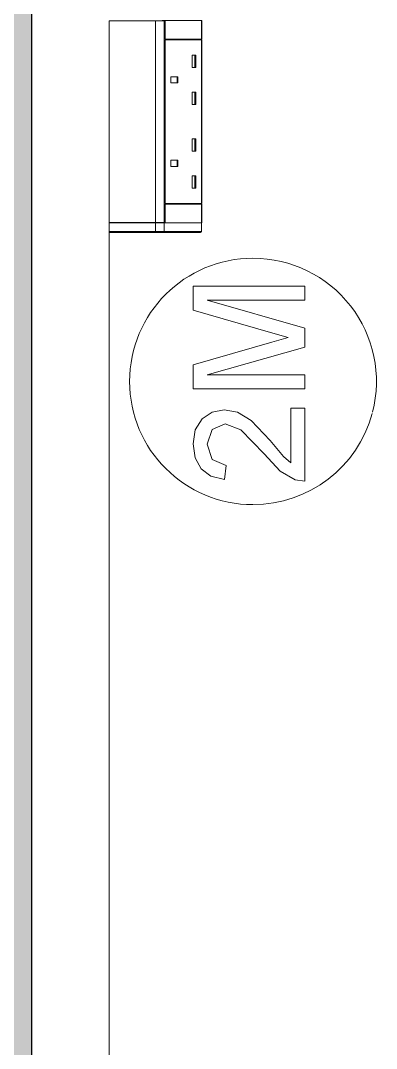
# Model space of a CAD drawing. Header units: millimetres. Extents: x 79795 to 317870, y -36033 to 97293.
# Drawn here: x 167772 to 168060, y 16646 to 17480 of the extents above; entities that cross this region are included whole.
import ezdxf

# ---------------------------------------------------------------- set-up
doc = ezdxf.new("R2010")
doc.units = ezdxf.units.MM
doc.header["$MEASUREMENT"] = 0
for name, color, linetype, lineweight in [('CSM-STL-XX-ZZ-M3-A-XXXX-00001_detached _19_04_21__rvt-1-Level 4$0$A-WALL-PATT', 7, 'CONTINUOUS', 9), ('CSM-STL-XX-ZZ-M3-A-XXXX-00001_detached _19_04_21__rvt-1-Level 4$0$I-WALL', 7, 'CONTINUOUS', 9), ('I-FURN', 8, 'CONTINUOUS', 9)]:
    doc.layers.add(name, color=color, linetype=linetype, lineweight=lineweight)

msp = doc.modelspace()

# ---------------------------------------------------------------- hatches: boundary and pattern name
at = {"layer": 'CSM-STL-XX-ZZ-M3-A-XXXX-00001_detached _19_04_21__rvt-1-Level 4$0$A-WALL-PATT'}
msp.add_hatch(color=256, dxfattribs=at).paths.add_polyline_path([(167780.83, 15707.33), (167780.83, 26805.33), (167678.83, 26805.33), (167678.83, 15707.33)], flags=0)

# ---------------------------------------------------------------- linework, layer by layer
at = {"layer": 'CSM-STL-XX-ZZ-M3-A-XXXX-00001_detached _19_04_21__rvt-1-Level 4$0$I-WALL', "lineweight": 30}
msp.add_line((167780.83, 15707.33), (167780.83, 19407.33), dxfattribs=at)
at = {"layer": 'I-FURN'}
for p, q in [((167843.68, 17480.18), (167843.68, 17316.28)), ((167843.69, 17316.28), (167843.69, 17480.18)), ((167881.15, 17480.18), (167843.69, 17480.18)), ((167881.15, 17316.28), (167881.15, 17480.18)), ((167888.07, 17480.18), (167881.15, 17480.18)), ((167888.9, 17480.24), (167886.44, 17480.24)), ((167888.07, 17316.28), (167888.07, 17480.18)), ((167888.07, 17480.18), (167888.7, 17480.18)), ((167888.7, 17480.18), (167888.7, 17465.24)), ((167888.9, 17465.24), (167888.9, 17480.24)), ((167888.9, 17480.24), (167918.73, 17480.24)), ((167918.53, 17316.28), (167918.53, 17480.18)), ((167918.73, 17480.24), (167918.73, 17465.24)), ((167888.7, 17464.74), (167888.7, 17331.74)), ((167918.73, 17465.24), (167888.9, 17465.24)), ((167888.9, 17331.74), (167888.9, 17464.74)), ((167918.73, 17464.74), (167888.9, 17464.74)), ((167918.35, 17465.24), (167918.35, 17464.74)), ((167918.73, 17464.74), (167918.73, 17331.74)), ((167913.7, 17452.13), (167910.83, 17452.13)), ((167910.83, 17442.13), (167910.83, 17452.13)), ((167912.96, 17442.13), (167912.96, 17452.13)), ((167913.7, 17442.13), (167913.7, 17452.13)), ((167899.36, 17434.63), (167893.63, 17434.63)), ((167893.63, 17429.63), (167893.63, 17434.63)), ((167898.62, 17429.63), (167898.62, 17434.63)), ((167899.36, 17429.63), (167899.36, 17434.63)), ((167913.7, 17442.13), (167910.83, 17442.13)), ((167899.36, 17429.63), (167893.63, 17429.63)), ((167913.7, 17422.13), (167910.83, 17422.13)), ((167910.83, 17412.13), (167910.83, 17422.13)), ((167912.96, 17412.13), (167912.96, 17422.13)), ((167913.7, 17412.13), (167913.7, 17422.13)), ((167913.7, 17412.13), (167910.83, 17412.13)), ((167913.7, 17384.35), (167910.83, 17384.35)), ((167910.83, 17374.35), (167910.83, 17384.35)), ((167912.96, 17374.35), (167912.96, 17384.35)), ((167913.7, 17374.35), (167913.7, 17384.35)), ((167913.7, 17374.35), (167910.83, 17374.35)), ((167893.63, 17366.85), (167893.63, 17361.85)), ((167899.36, 17366.85), (167893.63, 17366.85)), ((167893.63, 17361.85), (167899.36, 17361.85)), ((167898.62, 17361.85), (167898.62, 17366.85)), ((167899.36, 17361.85), (167899.36, 17366.85)), ((167913.7, 17354.35), (167910.83, 17354.35)), ((167910.83, 17344.35), (167910.83, 17354.35)), ((167912.96, 17344.35), (167912.96, 17354.35)), ((167913.7, 17344.35), (167913.7, 17354.35)), ((167913.7, 17344.35), (167910.83, 17344.35)), ((167888.7, 17331.24), (167888.7, 17316.28)), ((167918.73, 17331.74), (167888.9, 17331.74)), ((167888.9, 17316.24), (167888.9, 17331.24)), ((167888.9, 17331.24), (167918.73, 17331.24)), ((167918.35, 17331.74), (167918.35, 17331.24)), ((167918.73, 17331.24), (167918.73, 17316.24)), ((167843.68, 17316.18), (167843.68, 17309.18)), ((167843.69, 17316.28), (167881.15, 17316.28)), ((167843.69, 17309.18), (167843.69, 17316.18)), ((167881.15, 17316.18), (167843.69, 17316.18)), ((167881.15, 17316.28), (167888.07, 17316.28)), ((167881.15, 17309.18), (167881.15, 17316.18)), ((167888.07, 17316.18), (167881.15, 17316.18)), ((167888.7, 17316.28), (167888.07, 17316.28)), ((167888.07, 17309.18), (167888.07, 17316.18)), ((167918.35, 17316.18), (167888.07, 17316.18)), ((167918.73, 17316.24), (167888.9, 17316.24)), ((167918.35, 17309.18), (167918.35, 17316.18)), ((167918.53, 17316.18), (167918.35, 17316.18)), ((167918.53, 17309.18), (167918.53, 17316.18)), ((167918.53, 17309.18), (167918.53, 17316.18)), ((167918.53, 17316.18), (167918.53, 17309.18)), ((167843.69, 17309.18), (167843.69, 16432.73)), ((167843.69, 16432.73), (167843.69, 17309.18)), ((167881.15, 17309.18), (167843.69, 17309.18)), ((167848.68, 17308.18), (167844.69, 17308.18)), ((167844.69, 17308.18), (167881.71, 17308.18)), ((167848.68, 17308.18), (167848.68, 17309.18)), ((167887.25, 17308.18), (167848.68, 17308.18)), ((167888.07, 17309.18), (167881.15, 17309.18)), ((167881.71, 17308.18), (167887.25, 17308.18)), ((167887.25, 17308.18), (167917.53, 17308.18)), ((167887.25, 17308.18), (167917.53, 17308.18)), ((167918.35, 17309.18), (167888.07, 17309.18)), ((167918.19, 17308.43), (167918.16, 17308.41)), ((167918.53, 17309.18), (167918.35, 17309.18)), ((168002.02, 17264.67), (167911.61, 17264.67)), ((167911.61, 17264.67), (167911.61, 17245.22)), ((168002.02, 17253.37), (168002.02, 17264.67)), ((168002.02, 17230.65), (167922.91, 17253.37)), ((167922.91, 17253.37), (168002.02, 17253.37)), ((167911.61, 17245.22), (167974.23, 17227.03)), ((167974.23, 17227.03), (167988.65, 17223)), ((168002.02, 17215.34), (168002.02, 17230.65)), ((167975.34, 17219.26), (167911.61, 17200.77)), ((167988.65, 17223), (167975.34, 17219.26)), ((167922.91, 17192.62), (168002.02, 17215.34)), ((167911.61, 17200.77), (167911.61, 17181.32)), ((168002.02, 17192.62), (167922.91, 17192.62)), ((168002.02, 17181.32), (168002.02, 17192.62)), ((167911.61, 17181.32), (168002.02, 17181.32)), ((167926.96, 17162.51), (167918.85, 17156.92)), ((167936.82, 17164.37), (167926.96, 17162.51)), ((167947.54, 17162.36), (167936.82, 17164.37)), ((167958.62, 17155.68), (167947.54, 17162.36)), ((167990.72, 17165.78), (167990.72, 17121.39)), ((168002.02, 17165.78), (167990.72, 17165.78)), ((168002.02, 17106.45), (168002.02, 17165.78)), ((167918.85, 17156.92), (167913.42, 17148.14)), ((167927.14, 17148.47), (167937.5, 17153.07)), ((167937.5, 17153.07), (167950.31, 17148.19)), ((167974.1, 17139.49), (167958.62, 17155.68)), ((167913.42, 17148.14), (167911.61, 17136.69)), ((167922.91, 17136.45), (167927.14, 17148.47)), ((167950.31, 17148.19), (167969.13, 17128.68)), ((167911.61, 17136.69), (167913.24, 17125.33)), ((167927.04, 17123.92), (167922.91, 17136.45)), ((167984.97, 17126.49), (167974.1, 17139.49)), ((167969.13, 17128.68), (167982.24, 17114.53)), ((167990.72, 17121.39), (167984.97, 17126.49)), ((167913.24, 17125.33), (167918.12, 17116.53)), ((167938.45, 17119.16), (167927.04, 17123.92)), ((167937.04, 17107.86), (167938.45, 17119.16)), ((167918.12, 17116.53), (167926.11, 17110.6)), ((167926.11, 17110.6), (167937.04, 17107.86)), ((167982.24, 17114.53), (167994.23, 17107.66)), ((167994.23, 17107.66), (168002.02, 17106.45))]:
    msp.add_line(p, q, dxfattribs=at)
at = {"layer": 'I-FURN', "flags": 128}
for points in [[(167844.68, 17308.18), (167844.64, 17308.18), (167844.6, 17308.18), (167844.56, 17308.19), (167844.52, 17308.19), (167844.48, 17308.2), (167844.44, 17308.21), (167844.4, 17308.22), (167844.37, 17308.23), (167844.33, 17308.24), (167844.29, 17308.26), (167844.25, 17308.27), (167844.22, 17308.29), (167844.18, 17308.31), (167844.15, 17308.33), (167844.12, 17308.35), (167844.08, 17308.38), (167844.05, 17308.4), (167844.02, 17308.43), (167843.99, 17308.45), (167843.96, 17308.48), (167843.94, 17308.51), (167843.91, 17308.54), (167843.88, 17308.57), (167843.86, 17308.61), (167843.84, 17308.64), (167843.82, 17308.67), (167843.8, 17308.71), (167843.78, 17308.74), (167843.76, 17308.78), (167843.75, 17308.82), (167843.73, 17308.85), (167843.72, 17308.89), (167843.71, 17308.93), (167843.7, 17308.97), (167843.69, 17309.01), (167843.69, 17309.05), (167843.68, 17309.09), (167843.68, 17309.13), (167843.68, 17309.17), (167843.68, 17309.18)], [(167848.68, 17308.18), (167848.52, 17308.18), (167848.36, 17308.18), (167848.2, 17308.18), (167848.04, 17308.18), (167847.89, 17308.18), (167847.73, 17308.18), (167847.57, 17308.18), (167847.42, 17308.18), (167847.27, 17308.18), (167847.12, 17308.18), (167846.98, 17308.18), (167846.83, 17308.18), (167846.69, 17308.18), (167846.56, 17308.18), (167846.42, 17308.18), (167846.29, 17308.18), (167846.16, 17308.18), (167846.04, 17308.18), (167845.92, 17308.18), (167845.81, 17308.18), (167845.7, 17308.18), (167845.6, 17308.18), (167845.5, 17308.18), (167845.4, 17308.18), (167845.31, 17308.18), (167845.23, 17308.18), (167845.15, 17308.18), (167845.08, 17308.18), (167845.01, 17308.18), (167844.95, 17308.18), (167844.9, 17308.18), (167844.85, 17308.18), (167844.8, 17308.18), (167844.77, 17308.18), (167844.74, 17308.18), (167844.71, 17308.18), (167844.7, 17308.18), (167844.69, 17308.18), (167844.68, 17308.18)], [(167844.68, 17308.18), (167844.68, 17308.18), (167844.69, 17308.18)], [(167844.69, 17308.18), (167844.97, 17308.18), (167845.38, 17308.18), (167845.93, 17308.18), (167846.61, 17308.18), (167847.43, 17308.18), (167848.38, 17308.18), (167849.46, 17308.18), (167850.67, 17308.18), (167852, 17308.18), (167853.46, 17308.18), (167855.04, 17308.18), (167856.74, 17308.18), (167858.56, 17308.18), (167860.5, 17308.18), (167862.54, 17308.18), (167864.69, 17308.18), (167866.95, 17308.18), (167869.31, 17308.18), (167871.76, 17308.18), (167874.31, 17308.18), (167876.94, 17308.18), (167879.67, 17308.18), (167881.71, 17308.18)], [(167881.71, 17308.18), (167881.85, 17308.18), (167881.98, 17308.18), (167882.12, 17308.18), (167882.27, 17308.18), (167882.41, 17308.18), (167882.56, 17308.18), (167882.71, 17308.18), (167882.86, 17308.18), (167883.02, 17308.18), (167883.18, 17308.18), (167883.33, 17308.18), (167883.49, 17308.18), (167883.65, 17308.18), (167883.81, 17308.18), (167883.97, 17308.18), (167884.13, 17308.18), (167884.29, 17308.18), (167884.45, 17308.18), (167884.61, 17308.18), (167884.76, 17308.18), (167884.92, 17308.18), (167885.08, 17308.18), (167885.23, 17308.18), (167885.38, 17308.18), (167885.53, 17308.18), (167885.67, 17308.18), (167885.82, 17308.18), (167885.96, 17308.18), (167886.1, 17308.18), (167886.23, 17308.18), (167886.36, 17308.18), (167886.49, 17308.18), (167886.61, 17308.18), (167886.73, 17308.18), (167886.84, 17308.18), (167886.95, 17308.18), (167887.05, 17308.18), (167887.15, 17308.18), (167887.25, 17308.18)], [(167918.53, 17309.18), (167918.53, 17309.14), (167918.52, 17309.1), (167918.52, 17309.06), (167918.51, 17309.02), (167918.51, 17308.98), (167918.5, 17308.94), (167918.49, 17308.9), (167918.48, 17308.86), (167918.46, 17308.83), (167918.45, 17308.79), (167918.43, 17308.75), (167918.41, 17308.72), (167918.39, 17308.68)]]:
    msp.add_lwpolyline(points, dxfattribs=at)
at = {"layer": 'I-FURN'}
for start, end in [(90, 270), (345.64029, 90), (270, 345)]:
    msp.add_arc((167960.15, 17187.39), 100, start, end, dxfattribs=at)
for centre, major_axis, ratio, start_param, end_param in [((167844.69, 17309.18), (0, 1), 0.998113, 1.570796, 3.141593), ((167881.71, 17309.18), (0, 1), 0.56467, 1.570796, 3.141593), ((167887.25, 17309.18), (0, 1), 0.819152, 3.141593, 4.712389), ((167917.53, 17309.18), (0, -1), 0.819152, 0, 1.570796)]:
    msp.add_ellipse(centre, major_axis=major_axis, ratio=ratio, start_param=start_param, end_param=end_param, dxfattribs=at)

doc.saveas('drawing.dxf')
